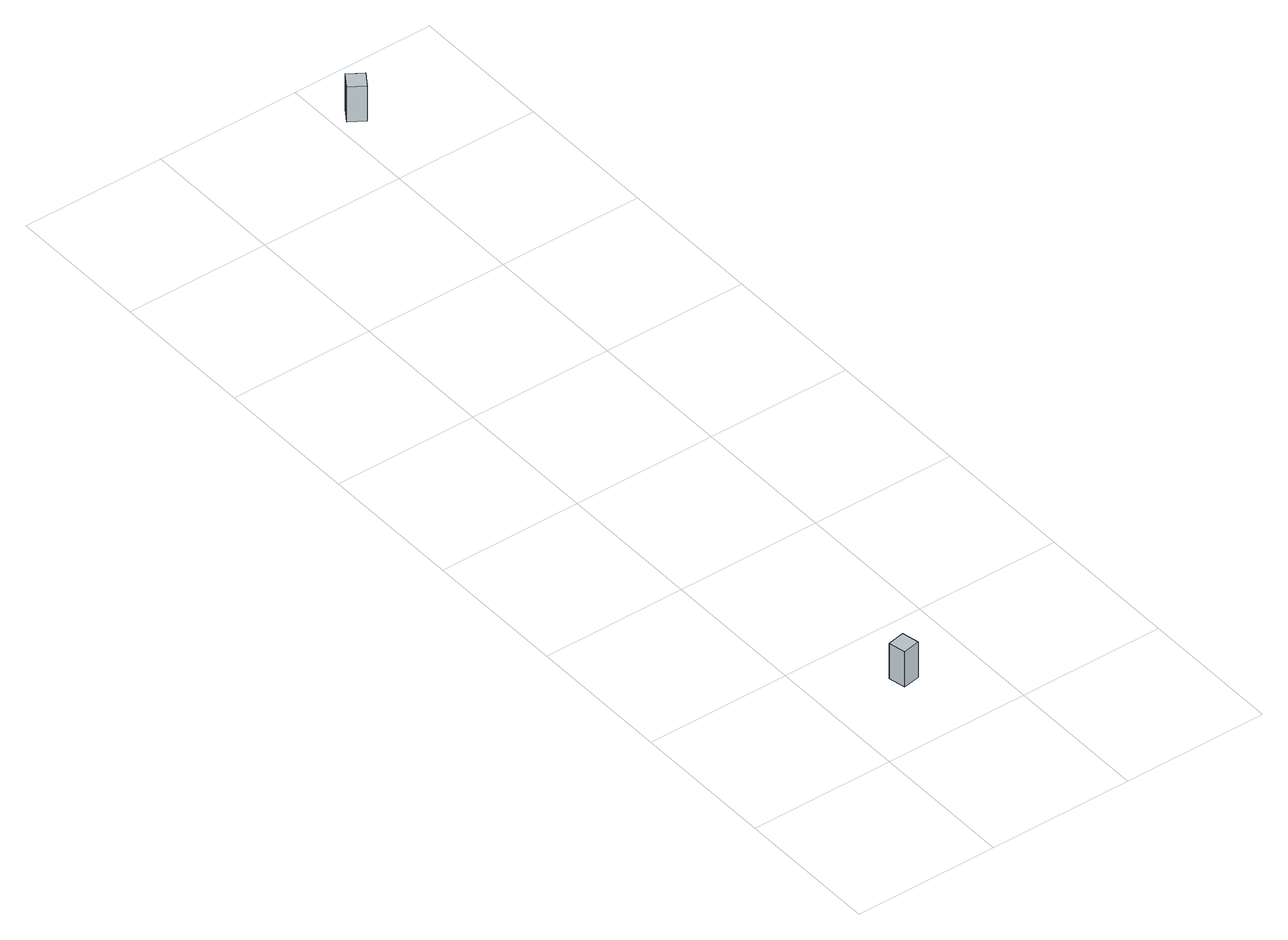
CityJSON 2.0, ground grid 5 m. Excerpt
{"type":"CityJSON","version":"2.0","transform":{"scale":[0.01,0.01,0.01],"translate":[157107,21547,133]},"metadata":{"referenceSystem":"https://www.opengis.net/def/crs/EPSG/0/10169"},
"CityObjects":{
"object1":{"type":"GenericCityObject","attributes":{"name":"雨水マンホール","year":2008},"geometry":[{"type":"MultiSurface","lod":"2","boundaries":[[[0,1,2,3]],[[1,0,4,5]],[[4,0,3,6]],[[1,5,7,2]],[[5,4,6,7]],[[7,6,3,2]]]}]},
"object2":{"type":"GenericCityObject","attributes":{"name":"雨水マンホール","year":2008},"geometry":[{"type":"MultiSurface","lod":"2","boundaries":[[[8,9,10,11]],[[9,8,12,13]],[[12,8,11,14]],[[9,13,15,10]],[[13,12,14,15]],[[15,14,11,10]]]}]}
},
"vertices":[
[105,61,407],[105,61,272],[93,120,272],[93,120,407],[164,73,407],[164,73,272],[152,132,407],[152,132,272],
[588,3265,215],[588,3265,80],[538,3298,80],[538,3298,215],[621,3315,215],[621,3315,80],[571,3348,215],[571,3348,80]
]}
